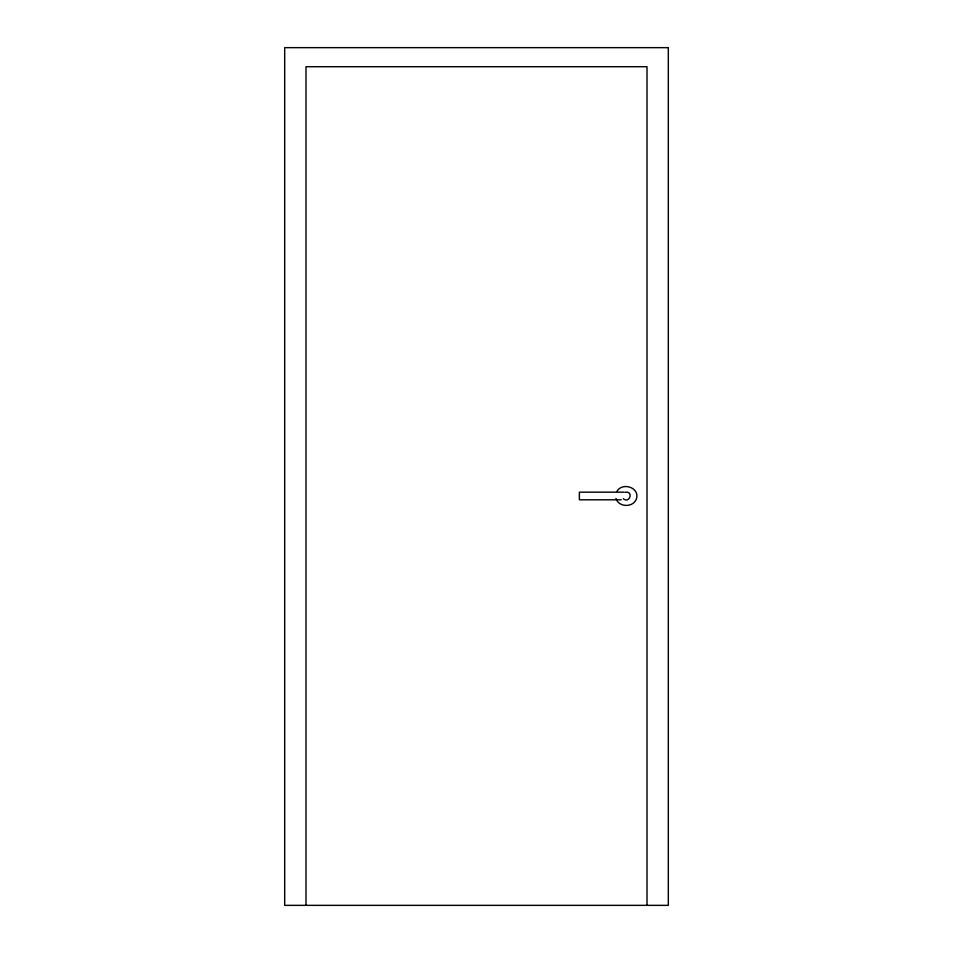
<?xml version="1.0" encoding="UTF-8"?>
<svg xmlns="http://www.w3.org/2000/svg" width="953" height="953" viewBox="0 0 953 953"><rect width="100%" height="100%" fill="white"/><g stroke="black" fill="none" stroke-linecap="round" stroke-linejoin="round"><path stroke-width="1.43" d="M617.032 491.224C622.452 482.027 639.606 487.436 636.556 498.455C633.769 507.723 618.759 507.723 615.972 498.455M625.156 492.308C633.816 490.616 629.802 504.125 623.25 498.693M623.977 492.177L579.376 492.177L579.376 499.801L621.273 499.801M647.004 905.35L647.004 66.71L305.996 66.71L305.996 905.35M668.315 47.65L284.685 47.65L284.685 905.35L668.315 905.35L668.315 47.65"/></g></svg>
